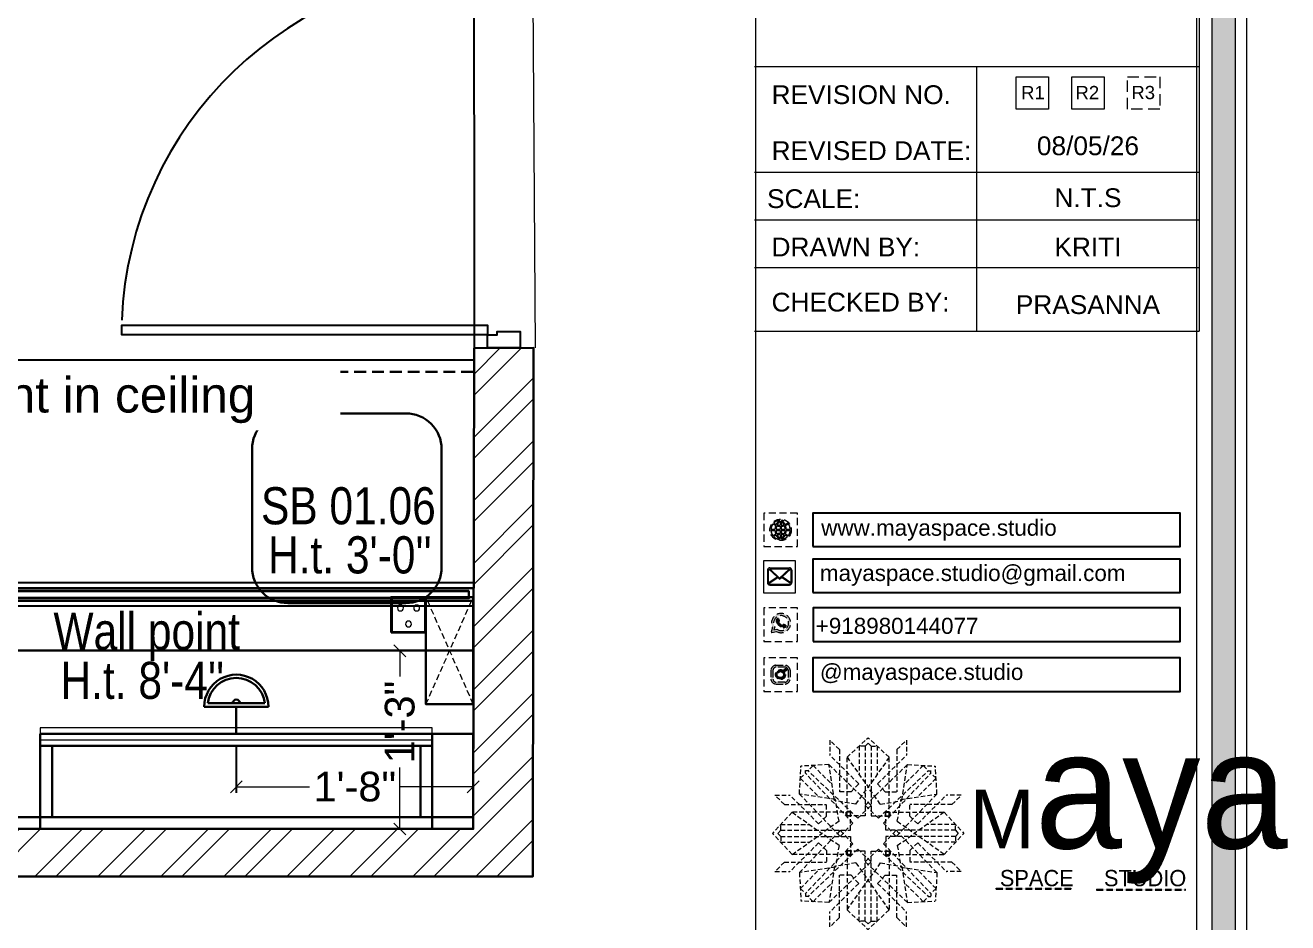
# Model space of a CAD drawing. Header units: millimetres. Extents: x 133760 to 136133, y -184957 to -182282.
# Drawn here: x 133971.5 to 134077.8, y -184469.4 to -184393.9 of the extents above; entities that cross this region are included whole.
import ezdxf
from ezdxf.enums import TextEntityAlignment as Align

# ---------------------------------------------------------------- set-up
doc = ezdxf.new("R2010")
doc.units = ezdxf.units.MM
doc.header["$MEASUREMENT"] = 0
doc.header["$PDMODE"] = 35
for name, pattern in [('DASHED', [0.75, 0.5, -0.25]), ('DASHED2', [0.375, 0.25, -0.125]), ('DASHEDX2', [1.5, 1, -0.5])]:
    doc.linetypes.add(name, pattern=pattern)
doc.layers.get('Defpoints').update_dxf_attribs({"color": 220})
for name, color, linetype in [('AR DOOR', 40, 'Continuous'), ('AR ELE-5', 134, 'Continuous'), ('AR HATCH-7', 7, 'Continuous')]:
    doc.layers.add(name, color=color, linetype=linetype)
for name, color, linetype, lineweight in [('Dimension', 10, 'DASHEDX2', 20), ('ELEC-wires', 1, 'DASHED2', 13), ('Electrical', 84, 'Continuous', 30), ('ELEVATION ( SPIRAL STAIR )', 250, 'Continuous', 9), ('FUR1', 1, 'Continuous', 0), ('FURNITURE', 32, 'Continuous', 9), ('FURNITURE-1', 252, 'Continuous', 13), ('GF FALSE CEILING', 6, 'Continuous', 35), ('hatch-rcc', 251, 'Continuous', 9), ('Labelling', 1, 'Continuous', 25), ('NAME PLATE', 7, 'Continuous', 25), ('wall', 7, 'Continuous', 30)]:
    doc.layers.add(name, color=color, linetype=linetype, lineweight=lineweight)
doc.styles.add('Arial', font='arial.ttf')
doc.styles.get("Standard").update_dxf_attribs({"font": 'arial.ttf', "height": 6})
doc.styles.add('style4', font='ARIALN.TTF')
doc.dimstyles.new('ISO-25', dxfattribs={"dimtxt": 2.5, "dimasz": 1, "dimexe": 0.5, "dimexo": 1, "dimtad": 0, "dimdec": 0, "dimlunit": 4, "dimtxsty": 'Arial', "dimblk": 'OBLIQUE', "dimcen": 2.5, "dimclrd": 1, "dimclre": 1, "dimclrt": 5, "dimadec": 0, "dimazin": 0, "dimtfac": 1, "dimtdec": 0, "dimtmove": 0, "dimatfit": 3, "dimfxl": 1, "dimtfillclr": 5, "dimlwd": -1, "dimarcsym": 0})

# ---------------------------------------------------------------- blocks, each defined once
blk = doc.blocks.new('RGH')
at = {"color": 242, "linetype": 'DASHED', "true_color": 0xcd2027}
for p, q in [((130318.55, 18194.22), (130309.54, 18198.2)), ((130318.55, 18198.2), (130309.54, 18194.22))]:
    blk.add_line(p, q, dxfattribs=at)
at = {"layer": 'ELEC-wires', "color": 5, "linetype": 'ByBlock', "lineweight": 30, "ltscale": 4}
blk.add_lwpolyline([(130309.54, 18198.2), (130318.55, 18198.2), (130318.55, 18194.22), (130309.54, 18194.22)], close=True, dxfattribs=at)
blk = doc.blocks.new('erfer')
at = {"layer": 'hatch-rcc', "lineweight": 30}
blk.add_lwpolyline([(1905.896, -1304.212), (1908.378, -1304.212), (1908.378, -1306.728), (1905.896, -1306.728)], close=True, dxfattribs=at)
at = {"layer": 'hatch-rcc'}
blk.add_lwpolyline([(1905.962, -1304.277), (1908.313, -1304.277), (1908.313, -1306.662), (1905.962, -1306.662)], close=True, dxfattribs=at)
for centre in [(1907.138, -1304.812), (1906.56, -1305.954), (1907.717, -1305.954)]:
    blk.add_circle(centre, 0.211, dxfattribs=at)
blk = doc.blocks.new('ceili')
at = {"layer": 'ELEVATION ( SPIRAL STAIR )', "color": 9, "true_color": 0xc7c8ca}
blk.add_lwpolyline([(133674.11, -184317.31), (133707.11, -184317.31), (133707.11, -184316.31), (133674.11, -184316.31)], close=True, dxfattribs=at)
at = {"layer": 'FURNITURE', "color": 3, "linetype": 'DASHEDX2', "lineweight": 30}
blk.add_line((133561.04, -184286.34), (133710.63, -184286.34), dxfattribs=at)
at = {"layer": 'FURNITURE', "color": 9, "lineweight": 30, "true_color": 0xc7c8ca}
for p, q in [((133710.58, -184309.78), (133611.56, -184309.78)), ((133674.11, -184324.81), (133674.11, -184316.81)), ((133674.11, -184316.81), (133707.11, -184316.81)), ((133707.11, -184316.81), (133707.11, -184324.81))]:
    blk.add_line(p, q, dxfattribs=at)
blk.add_lwpolyline([(133691.94, -184302.8), (133691.94, -184292.83, -0.414214), (133694.94, -184289.83), (133704.89, -184289.83, -0.414214), (133707.89, -184292.83), (133707.89, -184302.8, -0.414214), (133704.89, -184305.8), (133694.94, -184305.8, -0.414214)], format="xyb", close=True, dxfattribs=at)
for points in [[(133674.11, -184324.81), (133707.11, -184324.81), (133707.11, -184316.81), (133674.11, -184316.81)], [(133674.11, -184317.81), (133707.11, -184317.81), (133707.11, -184316.81), (133674.11, -184316.81)], [(133710.56, -184323.81), (133707.11, -184323.81), (133707.11, -184316.81), (133710.56, -184316.81)], [(133675.11, -184323.81), (133706.11, -184323.81), (133706.11, -184317.81), (133675.11, -184317.81)], [(133674.11, -184323.81), (133621.94, -184323.81), (133621.94, -184324.81), (133674.11, -184324.81)], [(133674.11, -184324.81), (133707.11, -184324.81), (133707.11, -184323.81), (133674.11, -184323.81)], [(133707.11, -184323.81), (133710.56, -184323.81), (133710.56, -184324.81), (133707.11, -184324.81)]]:
    blk.add_lwpolyline(points, close=True, dxfattribs=at)
blk = doc.blocks.new('FSFSF')
at = {"color": 42, "lineweight": 5, "true_color": 0xe0ac11}
for p, q in [((28600.03, 143.51), (28600.03, 140.16)), ((28602.15, 141.41), (28600.03, 143.51)), ((28602.15, 141.41), (28602.15, 131.95)), ((28603.86, 139.69), (28608.58, 144.08)), ((28607.9, 142.22), (28606.58, 142.22)), ((28606.58, 142.22), (28606.58, 135.84)), ((28607.9, 142.22), (28608.58, 142.85)), ((28607.9, 142.22), (28607.9, 126.58)), ((28613.31, 139.69), (28608.58, 144.08)), ((28609.27, 142.22), (28608.59, 142.85)), ((28609.27, 142.22), (28609.27, 126.58)), ((28609.27, 142.22), (28610.59, 142.22)), ((28610.59, 142.22), (28610.59, 135.84)), ((28615.02, 141.41), (28617.14, 143.51)), ((28615.02, 141.41), (28615.02, 131.95)), ((28617.14, 143.51), (28617.14, 140.16)), ((28606.47, 133.76), (28600.03, 140.16)), ((28603.86, 126.58), (28603.86, 139.69)), ((28603.86, 139.69), (28608.58, 133.02)), ((28613.31, 139.69), (28608.59, 133.02)), ((28610.7, 133.76), (28617.14, 140.16)), ((28613.31, 126.58), (28613.31, 139.69)), ((28593.19, 131.45), (28593.54, 137.71)), ((28593.39, 135), (28594.56, 136.12)), ((28599.8, 138.06), (28593.54, 137.71)), ((28595.12, 136.69), (28594.53, 136.69)), ((28594.56, 136.12), (28594.56, 136.71)), ((28605.17, 124.98), (28594.56, 136.12)), ((28596.24, 137.86), (28595.12, 136.69)), ((28606.27, 126.08), (28595.12, 136.69)), ((28596.24, 137.86), (28600.47, 133.65)), ((28601.03, 130), (28599.8, 138.06)), ((28599.8, 138.05), (28608.58, 129.56)), ((28617.37, 138.05), (28608.59, 129.56)), ((28610.9, 126.08), (28622.05, 136.69)), ((28612.02, 124.98), (28622.62, 136.12)), ((28616.14, 130), (28617.37, 138.06)), ((28620.93, 137.86), (28616.7, 133.65)), ((28617.37, 138.06), (28623.63, 137.71)), ((28620.93, 137.86), (28622.05, 136.69)), ((28622.05, 136.69), (28622.64, 136.69)), ((28622.62, 136.12), (28622.62, 136.71)), ((28623.8, 135), (28622.62, 136.12)), ((28624, 131.45), (28623.65, 137.71)), ((28593.39, 135), (28597.6, 130.78)), ((28606.47, 133.76), (28604.75, 131.95)), ((28605.86, 129.18), (28608.58, 133.02)), ((28611.31, 129.18), (28608.59, 133.02)), ((28610.7, 133.76), (28612.42, 131.95)), ((28623.8, 135), (28619.59, 130.78)), ((28587.73, 131.22), (28591.08, 131.22)), ((28589.84, 129.1), (28587.73, 131.22)), ((28597.49, 124.78), (28591.08, 131.22)), ((28593.19, 131.45), (28601.69, 122.67)), ((28601.25, 130.22), (28593.19, 131.45)), ((28602.07, 125.39), (28601.25, 130.22)), ((28604.75, 131.95), (28602.15, 131.95)), ((28612.42, 131.95), (28615.02, 131.95)), ((28615.12, 125.39), (28615.94, 130.22)), ((28623.99, 131.45), (28615.5, 122.67)), ((28615.94, 130.22), (28624, 131.45)), ((28619.7, 124.78), (28626.1, 131.22)), ((28629.45, 131.22), (28626.1, 131.22)), ((28627.34, 129.1), (28629.45, 131.22)), ((28591.56, 127.39), (28587.17, 122.66)), ((28589.84, 129.1), (28599.29, 129.1)), ((28604.66, 127.39), (28591.56, 127.39)), ((28591.56, 127.39), (28598.23, 122.67)), ((28599.29, 126.5), (28599.29, 129.1)), ((28605.86, 129.18), (28601.03, 130)), ((28603.68, 126.54), (28603.68, 127.39)), ((28604.71, 127.57), (28603.86, 127.57)), ((28604.66, 123.35), (28604.66, 127.39)), ((28604.7, 126.58), (28604.71, 127.57)), ((28606.27, 126.08), (28608.58, 128.27)), ((28607.9, 128.92), (28608.58, 129.56)), ((28607.9, 128.92), (28608.58, 128.27)), ((28609.27, 128.92), (28608.59, 129.56)), ((28609.27, 128.92), (28608.59, 128.27)), ((28610.9, 126.08), (28608.59, 128.27)), ((28611.31, 129.18), (28616.14, 130)), ((28612.46, 126.58), (28612.46, 127.57)), ((28612.46, 127.57), (28613.31, 127.57)), ((28612.52, 123.35), (28612.52, 127.39)), ((28612.52, 127.39), (28625.63, 127.39)), ((28613.51, 126.54), (28613.51, 127.39)), ((28627.34, 129.1), (28617.89, 129.1)), ((28617.89, 126.5), (28617.89, 129.1)), ((28625.63, 127.39), (28618.96, 122.67)), ((28625.63, 127.39), (28630.02, 122.66)), ((28589.03, 123.35), (28589.03, 124.67)), ((28589.03, 124.67), (28595.4, 124.67)), ((28597.49, 124.78), (28599.29, 126.5)), ((28602.07, 125.39), (28598.23, 122.67)), ((28605.17, 124.98), (28602.97, 122.67)), ((28604.66, 126.54), (28603.68, 126.54)), ((28607.9, 126.58), (28603.86, 126.58)), ((28609.27, 126.58), (28613.31, 126.58)), ((28612.02, 124.98), (28614.21, 122.67)), ((28612.52, 126.54), (28613.51, 126.54)), ((28615.12, 125.39), (28618.96, 122.67)), ((28619.7, 124.78), (28617.89, 126.5)), ((28628.16, 124.67), (28621.78, 124.67)), ((28628.16, 123.35), (28628.16, 124.67)), ((28591.56, 117.94), (28587.17, 122.66)), ((28589.03, 123.35), (28588.4, 122.67)), ((28589.03, 121.98), (28588.4, 122.65)), ((28589.03, 123.35), (28604.66, 123.35)), ((28589.03, 121.98), (28604.66, 121.98)), ((28589.03, 121.98), (28589.03, 120.66)), ((28591.56, 117.94), (28598.23, 122.65)), ((28593.19, 113.88), (28601.69, 122.65)), ((28602.07, 119.94), (28598.23, 122.65)), ((28602.33, 123.35), (28601.69, 122.67)), ((28602.33, 121.98), (28601.69, 122.65)), ((28602.33, 123.35), (28602.97, 122.67)), ((28602.33, 121.98), (28602.97, 122.65)), ((28605.17, 120.35), (28602.97, 122.65)), ((28604.66, 121.98), (28604.66, 117.94)), ((28612.02, 120.35), (28614.21, 122.65)), ((28628.16, 123.35), (28612.52, 123.35)), ((28612.52, 121.98), (28612.52, 117.94)), ((28628.16, 121.98), (28612.52, 121.98)), ((28614.85, 123.35), (28614.21, 122.67)), ((28614.85, 121.98), (28614.21, 122.65)), ((28614.85, 123.35), (28615.5, 122.67)), ((28614.85, 121.98), (28615.5, 122.65)), ((28615.12, 119.94), (28618.96, 122.65)), ((28623.99, 113.88), (28615.5, 122.65)), ((28625.63, 117.94), (28618.96, 122.65)), ((28625.63, 117.94), (28630.02, 122.66)), ((28628.16, 123.35), (28628.78, 122.67)), ((28628.16, 121.98), (28628.78, 122.65)), ((28628.16, 121.98), (28628.16, 120.66)), ((28589.03, 120.66), (28595.4, 120.66)), ((28597.49, 120.54), (28591.08, 114.11)), ((28605.17, 120.35), (28594.56, 109.2)), ((28606.27, 119.15), (28595.12, 108.54)), ((28597.49, 120.54), (28599.29, 118.83)), ((28599.29, 118.83), (28599.29, 116.23)), ((28602.07, 119.94), (28601.25, 115.1)), ((28604.66, 118.78), (28603.68, 118.78)), ((28603.68, 118.78), (28603.68, 117.94)), ((28606.27, 119.15), (28608.58, 116.96)), ((28610.9, 119.15), (28608.59, 116.96)), ((28610.9, 119.15), (28622.05, 108.54)), ((28612.02, 120.35), (28622.62, 109.2)), ((28612.52, 118.78), (28613.51, 118.78)), ((28613.51, 118.78), (28613.51, 117.94)), ((28615.12, 119.94), (28615.94, 115.1)), ((28619.7, 120.54), (28617.89, 118.83)), ((28617.89, 118.83), (28617.89, 116.23)), ((28619.7, 120.54), (28626.1, 114.11)), ((28628.16, 120.66), (28621.78, 120.66)), ((28589.84, 116.23), (28587.73, 114.11)), ((28589.84, 116.23), (28599.29, 116.23)), ((28604.66, 117.94), (28591.56, 117.94)), ((28605.86, 116.05), (28601.03, 115.23)), ((28607.9, 118.65), (28603.86, 118.65)), ((28603.86, 118.65), (28603.86, 105.54)), ((28604.71, 117.66), (28603.86, 117.66)), ((28604.7, 118.65), (28604.71, 117.66)), ((28605.86, 116.05), (28608.58, 112.21)), ((28607.9, 103.01), (28607.9, 118.65)), ((28607.9, 116.31), (28608.58, 116.96)), ((28607.9, 116.31), (28608.58, 115.67)), ((28609.27, 116.31), (28608.59, 116.96)), ((28609.27, 116.31), (28608.59, 115.67)), ((28611.31, 116.05), (28608.59, 112.21)), ((28609.27, 118.65), (28613.31, 118.65)), ((28609.27, 103.01), (28609.27, 118.65)), ((28611.31, 116.05), (28616.14, 115.23)), ((28612.46, 118.65), (28612.46, 117.66)), ((28612.46, 117.66), (28613.31, 117.66)), ((28612.52, 117.94), (28625.63, 117.94)), ((28613.31, 118.65), (28613.31, 105.54)), ((28627.34, 116.23), (28617.89, 116.23)), ((28627.34, 116.23), (28629.45, 114.11)), ((28587.73, 114.11), (28591.08, 114.11)), ((28601.25, 115.1), (28593.19, 113.87)), ((28593.19, 113.87), (28593.54, 107.62)), ((28593.39, 110.32), (28597.6, 114.55)), ((28599.8, 107.17), (28608.58, 115.67)), ((28601.03, 115.23), (28599.8, 107.17)), ((28602.15, 103.82), (28602.15, 113.27)), ((28604.75, 113.27), (28602.15, 113.27)), ((28606.47, 111.47), (28604.75, 113.27)), ((28617.37, 107.17), (28608.59, 115.67)), ((28610.7, 111.47), (28612.42, 113.27)), ((28612.42, 113.27), (28615.02, 113.27)), ((28615.02, 103.82), (28615.02, 113.27)), ((28615.94, 115.1), (28624, 113.87)), ((28616.14, 115.23), (28617.37, 107.17)), ((28623.8, 110.32), (28619.59, 114.55)), ((28624, 113.87), (28623.65, 107.62)), ((28629.45, 114.11), (28626.1, 114.11)), ((28593.39, 110.32), (28594.56, 109.2)), ((28596.24, 107.37), (28600.47, 111.58)), ((28606.47, 111.47), (28600.03, 105.07)), ((28603.86, 105.54), (28608.58, 112.21)), ((28613.31, 105.54), (28608.59, 112.21)), ((28610.7, 111.47), (28617.14, 105.07)), ((28620.93, 107.37), (28616.7, 111.58)), ((28623.8, 110.32), (28622.62, 109.2)), ((28599.8, 107.17), (28593.54, 107.52)), ((28595.12, 108.54), (28594.53, 108.54)), ((28594.56, 109.2), (28594.56, 108.61)), ((28596.24, 107.37), (28595.12, 108.54)), ((28606.58, 103.01), (28606.58, 109.38)), ((28610.59, 103.01), (28610.59, 109.38)), ((28617.37, 107.17), (28623.63, 107.52)), ((28620.93, 107.37), (28622.05, 108.54)), ((28622.05, 108.54), (28622.64, 108.54)), ((28622.62, 109.2), (28622.62, 108.61)), ((28600.03, 101.71), (28600.03, 105.07)), ((28603.86, 105.54), (28608.58, 101.15)), ((28613.31, 105.54), (28608.58, 101.15)), ((28617.14, 101.71), (28617.14, 105.07)), ((28602.15, 103.82), (28600.03, 101.71)), ((28607.9, 103.01), (28606.58, 103.01)), ((28607.9, 103.01), (28608.58, 102.38)), ((28609.27, 103.01), (28608.59, 102.38)), ((28609.27, 103.01), (28610.59, 103.01)), ((28615.02, 103.82), (28617.14, 101.71))]:
    blk.add_line(p, q, dxfattribs=at)
blk = doc.blocks.new('hgwg')
at = {"layer": 'Dimension', "true_color": 0xd39e00}
h = blk.add_hatch(color=42, dxfattribs=at)
h.dxf.hatch_style = 1
h.paths.add_polyline_path([(27505.71, 45.05), (27494.27, 45.05), (27494.27, 44.9), (27505.71, 44.9)])
h = blk.add_hatch(color=42, dxfattribs=at)
h.dxf.hatch_style = 1
h.paths.add_polyline_path([(27523.3, 44.9), (27509.68, 44.9), (27509.68, 44.75), (27523.3, 44.75)])
at = {"layer": 'Dimension', "color": 42, "true_color": 0xd39e00}
for p, q in [((27494.27, 45.05), (27505.71, 45.05)), ((27494.27, 44.9), (27494.27, 45.05)), ((27494.27, 44.9), (27505.71, 44.9)), ((27505.71, 45.05), (27505.71, 44.9)), ((27509.68, 44.9), (27523.3, 44.9)), ((27509.68, 44.9), (27509.68, 44.75)), ((27509.68, 44.75), (27523.3, 44.75)), ((27523.3, 44.75), (27523.3, 44.9))]:
    blk.add_line(p, q, dxfattribs=at)
at = {"layer": 'Dimension', "color": 42, "true_color": 0xd39e00, "attachment_point": 1}
for s, width, insert, char_height in [('{\\fCinzel|b0|i0|c0|p2;\\H1.5x;M\\fAmsterdam One|b0|i0|c0|p2;\\H2x;aya}', 85.3277, (27490.17, 69.17), 6), ('{\\fCinzel|b0|i0|c0|p0;SPACE     STUDIO}', 66.129, (27494.83, 47.86), 2.5)]:
    blk.add_mtext_dynamic_manual_height_columns(s, width=width, gutter_width=30, heights=[0], dxfattribs=dict(at, insert=insert, char_height=char_height))
blk = doc.blocks.new('aggerg')
at = {"layer": 'Dimension', "color": 42, "true_color": 0xd39e00}
blk.add_lwpolyline([(-1.41, 1.41), (1.41, 1.41), (1.41, -1.41), (-1.41, -1.41)], close=True, dxfattribs=at)
at = {"layer": 'NAME PLATE', "lineweight": 0, "insert": (-0.03, 0.62), "char_height": 1.151, "width": 2.2458, "attachment_point": 2, "style": 'Arial'}
blk.add_mtext('R3', dxfattribs=at)
blk = doc.blocks.new('QEGW4TG')
at = {"layer": 'Dimension', "true_color": 0x000000}
h = blk.add_hatch(color=18, dxfattribs=at)
h.dxf.hatch_style = 1
h.paths.add_polyline_path([(2.69, 1.93, 0.170513), (2.95, 1.97, 0.190337), (3.11, 2.18, 0.466684), (3.03, 2.29), (2.79, 2.37, 0.273721), (2.69, 2.34, 0.040749), (2.63, 2.27, -0.441282), (2.53, 2.25, -0.11828), (2.06, 2.64, -0.441282), (2.07, 2.74, 0.040749), (2.13, 2.81, 0.290083), (2.14, 2.92), (2.01, 3.18, 0.316231), (1.91, 3.2, 0.190337), (1.73, 3, 0.170513), (1.72, 2.74, 0.252784)], flags=0)
h.paths.add_polyline_path([(1.19, 1.98), (1.03, 1.3, 0.550912), (1.11, 1.23), (1.75, 1.39, 6.344125)])
h.paths.add_polyline_path([(1.81, 1.7), (1.4, 1.6), (1.5, 2.03, -9.071339)], flags=16)
h.paths.add_polyline_path([(2.95, 1.97, -0.203224), (2.64, 1.94, -0.231509), (1.75, 2.69, -0.209023), (1.73, 3, -0.17811), (1.89, 3.19, -0.370089), (2.01, 3.18), (2.17, 2.86, -0.071517), (2.06, 2.73, 0.321676), (2.05, 2.65, 0.126524), (2.55, 2.24, 0.312216), (2.62, 2.26, -0.041087), (2.68, 2.34, -0.290673), (2.79, 2.37), (3.13, 2.26, -0.24764)], flags=0)
h = blk.add_hatch(color=18, dxfattribs=at)
h.dxf.hatch_style = 1
h.paths.add_polyline_path([(2.69, 2.34, 0.040749), (2.63, 2.27, -0.441282), (2.53, 2.25, -0.11828), (2.06, 2.64, -0.441282), (2.07, 2.74, 0.040749), (2.13, 2.81, 0.290083), (2.14, 2.92), (2.01, 3.18, 0.316231), (1.91, 3.2, 0.190337), (1.73, 3, 0.170513), (1.72, 2.74, 0.252784), (2.69, 1.93, 0.170513), (2.95, 1.97, 0.190337), (3.11, 2.18, 0.466684), (3.03, 2.29), (2.79, 2.37, 0.273721)])
for p, q in [((1.19, 1.98), (1.03, 1.3)), ((1.5, 2.03), (1.4, 1.6)), ((2.01, 3.18), (2.14, 2.92)), ((3.07, 2.28), (2.8, 2.36)), ((1.1, 1.23), (1.75, 1.39)), ((1.4, 1.6), (1.81, 1.7))]:
    blk.add_line(p, q)
blk.add_lwpolyline([(0, 0), (4.68, 0), (4.68, 4.68), (0, 4.68)], close=True)
for centre, radius, start, end in [((2.39, 2.56), 1.34, 241.4727, 205.6422), ((2.39, 2.56), 1.04, 235.9962, 210.8333), ((2.09, 2.87), 0.39, 159.7007, 198.4072), ((2.96, 3.23), 1.33, 201.4218, 258.1669), ((2.07, 2.87), 0.364, 118.9685, 159.3648), ((1.94, 3.12), 0.0896, 41.8985, 123.1344), ((2.11, 2.68), 0.066, 135.9932, 224.8892), ((1.67, 3.16), 0.586, 312.4617, 321.8728), ((3.12, 3.42), 1.31, 216.5455, 243.5279), ((2.05, 2.87), 0.104, 320.3924, 28.6971), ((2.57, 2.3), 0.066, 234.2482, 323.1441), ((3.11, 1.94), 0.586, 137.2645, 146.6756), ((2.76, 2.27), 0.104, 70.4402, 138.745), ((2.75, 2.31), 0.39, 260.7301, 299.4366), ((2.76, 2.29), 0.364, 299.7725, 340.1688), ((3.03, 2.2), 0.0896, 336.0029, 57.2388), ((1.09, 1.29), 0.0598, 164.8483, 282.1458)]:
    blk.add_arc(centre, radius, start, end)
blk = doc.blocks.new('ASGERG')
at = {"layer": 'Dimension', "true_color": 0x000000}
h = blk.add_hatch(color=18, dxfattribs=at)
h.dxf.hatch_style = 1
h.paths.add_polyline_path([(0.99, 1.7, 0.402382), (1.83, 1.03), (2.96, 1.03, 0.426145), (3.66, 1.9), (3.66, 2.99, 0.402382), (2.83, 3.67), (1.69, 3.67, 0.426145), (0.99, 2.79)])
h.paths.add_polyline_path([(1.27, 2.85, -0.426145), (1.72, 3.4), (2.85, 3.4, -0.402382), (3.38, 2.97), (3.38, 1.85, -0.426145), (2.94, 1.3), (1.8, 1.3, -0.402382), (1.27, 1.72)], flags=16)
h.paths.add_polyline_path([(3.02, 2.35, -1), (1.64, 2.35, -1)], flags=0)
h.paths.add_polyline_path([(2.74, 2.35, -1), (1.92, 2.35, -1)], flags=0)
h.paths.add_polyline_path([(3.19, 3.02, -1), (2.86, 3.02, -1)], flags=0)
h.paths.add_polyline_path([(1.64, 2.35, 1), (3.02, 2.35, 1)], flags=0)
h = blk.add_hatch(color=18, dxfattribs=at)
h.dxf.hatch_style = 1
h.paths.add_polyline_path([(1.64, 2.35, 1), (3.02, 2.35, 1)])
h.paths.add_polyline_path([(1.92, 2.35, -1), (2.74, 2.35, -1)], flags=16)
h = blk.add_hatch(color=18, dxfattribs=at)
h.dxf.hatch_style = 1
h.paths.add_polyline_path([(3.19, 3.02, 1), (2.86, 3.02, 1)])
for p, q in [((1.69, 3.67), (2.96, 3.67)), ((0.99, 2.99), (0.99, 1.7)), ((1.27, 2.97), (1.27, 1.72)), ((2.94, 3.4), (1.72, 3.4)), ((3.38, 2.97), (3.38, 1.72)), ((3.66, 2.99), (3.66, 1.7)), ((1.69, 1.03), (2.96, 1.03)), ((2.94, 1.3), (1.72, 1.3))]:
    blk.add_line(p, q)
blk.add_lwpolyline([(0, 0), (4.68, 0), (4.68, 4.68), (0, 4.68)], close=True)
for centre, radius in [((2.33, 2.35), 0.694), ((2.33, 2.35), 0.414), ((3.02, 3.02), 0.168)]:
    blk.add_circle(centre, radius)
for centre, radius, start, end in [((1.76, 2.89), 0.778, 94.8631, 172.8127), ((2.89, 2.89), 0.778, 7.1873, 85.1369), ((1.76, 2.91), 0.491, 94.8631, 172.8127), ((2.9, 2.91), 0.491, 7.1873, 85.1369), ((1.76, 1.8), 0.778, 187.1873, 265.1369), ((1.76, 1.78), 0.491, 187.1873, 265.1369), ((2.9, 1.78), 0.491, 274.8631, 352.8127), ((2.89, 1.8), 0.778, 274.8631, 352.8127)]:
    blk.add_arc(centre, radius, start, end)
blk = doc.blocks.new('DTGWEGEARG')
at = {"layer": 'Dimension', "true_color": 0x000000}
h = blk.add_hatch(color=18, dxfattribs=at)
h.dxf.hatch_style = 1
h.paths.add_polyline_path([(3.83, 2.34, 1), (0.85, 2.34, 1)])
h.paths.add_polyline_path([(2.51, 1.01, 0.105795), (2.96, 1.58, -0.055205), (3.3, 1.41, -0.169822)], flags=16)
h.paths.add_polyline_path([(2.41, 1.12), (2.41, 1.69, -0.058279), (2.81, 1.63, -0.103353)], flags=16)
h.paths.add_polyline_path([(2.26, 1.13, -0.101741), (1.87, 1.63, -0.057171), (2.26, 1.69)], flags=16)
h.paths.add_polyline_path([(2.17, 1.01, -0.169822), (1.38, 1.41, -0.055205), (1.72, 1.58, 0.105795)], flags=16)
h.paths.add_polyline_path([(3.02, 1.72, 0.081336), (3.13, 2.27), (3.68, 2.27, -0.152069), (3.4, 1.52, 0.05687)], flags=16)
h.paths.add_polyline_path([(2.87, 1.77, 0.061945), (2.41, 1.84), (2.41, 2.27), (2.98, 2.27, -0.081344)], flags=16)
h.paths.add_polyline_path([(2.26, 1.84, 0.060923), (1.8, 1.77, -0.081344), (1.7, 2.27), (2.26, 2.27)], flags=16)
h.paths.add_polyline_path([(1.66, 1.72, 0.05687), (1.28, 1.52, -0.152069), (1, 2.27), (1.55, 2.27, 0.081336)], flags=16)
h.paths.add_polyline_path([(2.41, 2.42), (2.41, 2.83, 0.061945), (2.87, 2.91, -0.080009), (2.98, 2.42)], flags=16)
h.paths.add_polyline_path([(3.13, 2.42, 0.080116), (3.02, 2.96, 0.127778), (2.51, 3.67, -0.36029), (3.68, 2.42)], flags=16)
h.paths.add_polyline_path([(2.26, 2.42), (1.7, 2.42, -0.080009), (1.8, 2.91, 0.060923), (2.26, 2.84)], flags=16)
h.paths.add_polyline_path([(1.55, 2.42), (1, 2.42, -0.150466), (1.28, 3.16, 0.05687), (1.66, 2.96, 0.080116)], flags=16)
h.paths.add_polyline_path([(2.41, 2.98), (2.41, 3.56, -0.103353), (2.81, 3.05, -0.058279)], flags=16)
h.paths.add_polyline_path([(2.26, 2.99, -0.057171), (1.87, 3.05, -0.101741), (2.26, 3.55)], flags=16)
h.paths.add_polyline_path([(1.72, 3.1, -0.055205), (1.38, 3.27, -0.169822), (2.17, 3.67, 0.105795)], flags=16)
blk.add_lwpolyline([(0, 0), (4.68, 0), (4.68, 4.68), (0, 4.68)], close=True)
at = {"layer": 'Dimension', "color": 18, "true_color": 0x000000}
for p, q in [((2.26, 3.55), (2.26, 2.99)), ((2.41, 3.56), (2.41, 2.98)), ((1, 2.42), (1.55, 2.42)), ((1, 2.27), (1.55, 2.27)), ((1.7, 2.42), (2.26, 2.42)), ((1.7, 2.27), (2.26, 2.27)), ((2.26, 2.84), (2.26, 2.42)), ((2.26, 2.27), (2.26, 1.84)), ((2.41, 2.83), (2.41, 2.42)), ((2.41, 2.42), (2.98, 2.42)), ((2.41, 2.27), (2.98, 2.27)), ((2.41, 2.27), (2.41, 1.84)), ((3.13, 2.42), (3.68, 2.42)), ((3.13, 2.27), (3.68, 2.27)), ((2.26, 1.69), (2.26, 1.13)), ((2.41, 1.69), (2.41, 1.12))]:
    blk.add_line(p, q, dxfattribs=at)
blk.add_circle((2.34, 2.34), 1.49, dxfattribs=at)
for centre, radius, start, end in [((2.34, 2.34), 1.34, 97.3549, 135.9073), ((3.28, 2.34), 1.73, 129.9301, 154.0867), ((3.28, 2.34), 1.58, 130.1073, 153.3446), ((1.4, 2.34), 1.58, 26.6554, 50.2584), ((2.34, 2.34), 1.34, 3.3907, 82.6451), ((1.4, 2.34), 1.73, 25.9133, 50.0699), ((2.34, 2.34), 1.34, 142.3819, 176.6093), ((2.34, 2.34), 1.34, 183.0315, 217.6181), ((2.34, 4.74), 1.9, 236.1399, 249.1595), ((2.34, 4.74), 1.75, 236.7417, 249.3811), ((3.28, 2.34), 1.73, 159.0567, 177.3789), ((3.28, 2.34), 1.73, 182.3435, 200.9433), ((3.28, 2.34), 1.58, 158.8325, 177.1302), ((3.28, 2.34), 1.58, 182.5658, 201.1675), ((2.34, 4.74), 1.9, 253.6799, 267.6253), ((2.34, -0.06), 1.9, 92.3747, 106.3201), ((2.34, 4.74), 1.75, 254.3336, 267.422), ((2.34, 4.74), 1.75, 272.3248, 285.6664), ((2.34, 4.74), 1.9, 272.1415, 286.3201), ((2.34, -0.06), 1.9, 73.6799, 87.8585), ((1.4, 2.34), 1.58, 2.8698, 21.1675), ((1.4, 2.34), 1.58, 338.8325, 357.4342), ((2.34, 4.74), 1.75, 290.6189, 303.2583), ((2.34, 4.74), 1.9, 290.8405, 303.8601), ((1.4, 2.34), 1.73, 2.6211, 20.9433), ((1.4, 2.34), 1.73, 339.0567, 357.6565), ((2.34, 2.34), 1.34, 322.3819, 356.9685), ((2.34, -0.06), 1.9, 110.8405, 123.8601), ((2.34, -0.06), 1.75, 110.6189, 123.2583), ((2.34, 2.34), 1.34, 224.0927, 262.6451), ((3.28, 2.34), 1.73, 205.9133, 230.0699), ((2.34, -0.06), 1.75, 92.578, 105.6664), ((3.28, 2.34), 1.58, 206.6554, 229.8927), ((2.34, -0.06), 1.75, 74.3336, 87.6752), ((1.4, 2.34), 1.58, 309.7416, 333.3446), ((1.4, 2.34), 1.73, 309.9301, 334.0867), ((2.34, 2.34), 1.34, 277.3549, 315.9073), ((2.34, -0.06), 1.75, 56.7417, 69.3811), ((2.34, -0.06), 1.9, 56.1399, 69.1595)]:
    blk.add_arc(centre, radius, start, end, dxfattribs=at)
blk = doc.blocks.new('*U9')
for points in [[(-1160, 0), (-1120, 0), (-1120, 30), (-1110, 30), (-1110, 100), (-1160, 100)], [(40, 0), (0, 0), (0, 30), (-10, 30), (-10, 100), (40, 100)], [(0, 0), (0, -1120), (-30, -1120), (-30, 0)]]:
    blk.add_lwpolyline(points, close=True)
at = {"layer": 'AR ELE-5', "linetype": 'ByBlock', "ltscale": 15}
blk.add_arc((1.6, 0.7), 1121.6, 180.0347, 267.627, dxfattribs=at)
blk = doc.blocks.new('_Oblique')
at = {"layer": 'wall', "color": 0, "lineweight": -2}
blk.add_line((-0.5, -0.5), (0.5, 0.5), dxfattribs=at)
blk = doc.blocks.new('*D122')
at = {"layer": 'Defpoints', "color": 0, "transparency": 16777216}
for p in [(134007.2, -184446.5), (134003.01, -184461.5), (134009.19, -184461.5)]:
    blk.add_point(p, dxfattribs=at)
at = {"layer": 'FURNITURE', "color": 1, "lineweight": -2, "transparency": 16777216}
for p, q in [((134006.2, -184446.5), (134002.51, -184446.5)), ((134008.19, -184461.5), (134002.51, -184461.5))]:
    blk.add_line(p, q, dxfattribs=at)
at = {"layer": 'FURNITURE', "color": 1, "transparency": 16777216}
for p, q in [((134003.01, -184446.5), (134003.01, -184448.67)), ((134003.01, -184461.5), (134003.01, -184456.33))]:
    blk.add_line(p, q, dxfattribs=at)
for p, rotation in [((134003.01, -184446.5), 90), ((134003.01, -184461.5), 270)]:
    blk.add_blockref('_Oblique', p, dxfattribs=dict(at, rotation=rotation))
at = {"layer": 'FURNITURE', "color": 5, "transparency": 16777216, "insert": (134003.01, -184452.5), "char_height": 2.5, "attachment_point": 5, "rotation": 90, "style": 'Arial'}
blk.add_mtext('1\'-3"', dxfattribs=at)
blk = doc.blocks.new('A$C2E9001B6')
at = {"layer": 'Electrical', "ltscale": 10}
for p, q in [((0, 5), (5.83, 5)), ((2.92, 2.71), (2.92, 5)), ((0.21, 2.71), (5.62, 2.71)), ((0.51, 2.42), (5.32, 2.42))]:
    blk.add_line(p, q, dxfattribs=at)
at = {"layer": 'Electrical', "ltscale": 10, "extrusion": (0, 0, -1)}
for centre, major_axis, start_param, end_param in [((2.92, 2.71), (-1.91, 1.91), 2.356194, 5.497787), ((2.92, 2.71), (1.71, 1.71), 0.902965, 3.809424), ((2.92, 2.43), (-0.223, 0.223), 2.378522, 5.47546)]:
    blk.add_ellipse(centre, major_axis=major_axis, ratio=1, start_param=start_param, end_param=end_param, dxfattribs=at)
blk = doc.blocks.new('*D273')
at = {"layer": 'Defpoints', "color": 0, "transparency": 16777216}
for p in [(133989.24, -184453.5), (134009.19, -184457.95), (134009.19, -184461.5)]:
    blk.add_point(p, dxfattribs=at)
at = {"layer": 'FURNITURE', "color": 1, "lineweight": -2, "transparency": 16777216}
for p, q in [((133989.24, -184454.5), (133989.24, -184458.45)), ((134009.19, -184460.5), (134009.19, -184457.45))]:
    blk.add_line(p, q, dxfattribs=at)
at = {"layer": 'FURNITURE', "color": 1, "transparency": 16777216}
for p, q in [((133989.24, -184457.95), (133995.39, -184457.95)), ((134009.19, -184457.95), (134003.05, -184457.95))]:
    blk.add_line(p, q, dxfattribs=at)
at = {"layer": 'FURNITURE', "color": 1, "transparency": 16777216, "rotation": 180}
blk.add_blockref('_Oblique', (133989.24, -184457.95), dxfattribs=at)
at = {"layer": 'FURNITURE', "color": 1, "transparency": 16777216}
blk.add_blockref('_Oblique', (134009.19, -184457.95), dxfattribs=at)
at = {"layer": 'FURNITURE', "color": 5, "transparency": 16777216, "insert": (133999.22, -184457.95), "char_height": 2.5, "attachment_point": 5, "style": 'Arial'}
blk.add_mtext('1\'-8"', dxfattribs=at)

msp = doc.modelspace()

# ---------------------------------------------------------------- hatches: boundary and pattern name
at = {"layer": 'Dimension', "true_color": 0x000000, "transparency": 33554687}
h = msp.add_hatch(color=18, dxfattribs=at)
h.dxf.hatch_style = 1
h.paths.add_polyline_path([(134035.8, -184440.97, 0.414214), (134036, -184440.76), (134036, -184439.73, 0.414214), (134035.8, -184439.53), (134034.16, -184439.53, 0.414214), (134033.96, -184439.73), (134033.96, -184440.76, 0.414214), (134034.16, -184440.97)])
h.paths.add_polyline_path([(134035.13, -184440.35), (134035.89, -184440.85, -0.198912), (134035.8, -184440.89), (134034.16, -184440.89, -0.198912), (134034.07, -184440.85), (134034.83, -184440.35), (134034.98, -184440.49)], flags=16)
h.paths.add_polyline_path([(134034.98, -184440.38), (134034.15, -184439.6, -0.028783), (134034.16, -184439.6), (134035.8, -184439.6, -0.028783), (134035.81, -184439.6)], flags=16)
h.paths.add_polyline_path([(134035.19, -184440.29), (134035.89, -184439.64, -0.202482), (134035.92, -184439.73), (134035.92, -184440.76, -0.043076), (134035.92, -184440.78)], flags=16)
h.paths.add_polyline_path([(134034.77, -184440.29), (134034.03, -184440.78, -0.043076), (134034.03, -184440.76), (134034.03, -184439.73, -0.202482), (134034.07, -184439.64)], flags=16)

# ---------------------------------------------------------------- linework, layer by layer
at = {"color": 18, "true_color": 0x000000, "transparency": 33554687}
for points in [[(134037.78, -184437.74), (134068.71, -184437.74), (134068.71, -184434.92), (134037.78, -184434.92)], [(134037.78, -184441.6), (134068.71, -184441.6), (134068.71, -184438.78), (134037.78, -184438.78)], [(134037.8, -184445.72), (134068.71, -184445.72), (134068.71, -184442.89), (134037.8, -184442.89)], [(134037.78, -184449.93), (134068.71, -184449.93), (134068.71, -184447.11), (134037.78, -184447.11)]]:
    msp.add_lwpolyline(points, close=True, dxfattribs=at)
at = {"layer": 'Dimension', "color": 42, "linetype": 'Continuous', "true_color": 0xd39e00, "transparency": 33554687}
for p, q in [((134070.3, -184385.71), (134070.3, -184419.61)), ((134032.86, -184397.33), (134070.3, -184397.33)), ((134051.58, -184419.61), (134051.58, -184397.33)), ((134070.3, -184406.25), (134032.86, -184406.25)), ((134070.3, -184410.26), (134032.86, -184410.26)), ((134070.3, -184414.27), (134032.86, -184414.27)), ((134032.86, -184419.61), (134070.3, -184419.61))]:
    msp.add_line(p, q, dxfattribs=at)
at = {"layer": 'Dimension', "color": 18, "linetype": 'Continuous', "true_color": 0x000000, "transparency": 33554687}
for p, q in [((134033.96, -184439.73), (134033.96, -184440.76)), ((134034.03, -184439.73), (134034.03, -184440.76)), ((134034.03, -184440.78), (134034.77, -184440.29)), ((134034.07, -184439.64), (134034.77, -184440.29)), ((134034.07, -184440.85), (134034.83, -184440.35)), ((134034.15, -184439.6), (134034.98, -184440.38)), ((134034.16, -184439.53), (134035.8, -184439.53)), ((134034.16, -184439.6), (134035.8, -184439.6)), ((134034.83, -184440.35), (134034.98, -184440.49)), ((134034.98, -184440.38), (134035.81, -184439.6)), ((134034.98, -184440.49), (134035.13, -184440.35)), ((134035.89, -184440.85), (134035.13, -184440.35)), ((134035.19, -184440.29), (134035.89, -184439.64)), ((134035.92, -184440.78), (134035.19, -184440.29)), ((134035.92, -184439.73), (134035.92, -184440.76)), ((134036, -184439.73), (134036, -184440.76)), ((134034.16, -184440.89), (134035.8, -184440.89)), ((134034.16, -184440.97), (134035.8, -184440.97))]:
    msp.add_line(p, q, dxfattribs=at)
at = {"layer": 'Dimension', "color": 42, "linetype": 'Continuous', "true_color": 0xd39e00, "transparency": 33554687}
for points in [[(134032.98, -184474.76), (134032.98, -184287.52), (134070.07, -184287.52), (134070.07, -184474.76)], [(134054.89, -184398.2), (134057.63, -184398.2), (134057.63, -184400.93), (134054.89, -184400.93)], [(134059.57, -184398.2), (134062.3, -184398.2), (134062.3, -184400.93), (134059.57, -184400.93)]]:
    msp.add_lwpolyline(points, close=True, dxfattribs=at)
at = {"layer": 'Dimension', "linetype": 'Continuous', "transparency": 33554687}
msp.add_lwpolyline([(134033.63, -184441.62), (134036.32, -184441.62), (134036.32, -184438.94), (134033.63, -184438.94)], close=True, dxfattribs=at)
at = {"layer": 'Dimension', "color": 18, "true_color": 0x000000, "transparency": 33554687}
for centre, radius, start, end in [((134034.16, -184439.73), 0.206, 90, 180), ((134034.16, -184439.73), 0.129, 134.2135, 180), ((134034.16, -184439.73), 0.129, 90, 96.5948), ((134035.8, -184439.73), 0.206, 0, 90), ((134035.8, -184439.73), 0.129, 83.4052, 90), ((134035.8, -184439.73), 0.129, 0, 45.7865), ((134034.16, -184440.76), 0.206, 180, 270), ((134034.16, -184440.76), 0.129, 180, 189.8662), ((134034.16, -184440.76), 0.129, 225, 270), ((134035.8, -184440.76), 0.206, 270, 0), ((134035.8, -184440.76), 0.129, 270, 315), ((134035.8, -184440.76), 0.129, 350.1338, 0)]:
    msp.add_arc(centre, radius, start, end, dxfattribs=at)
at = {"layer": 'Electrical', "color": 7, "lineweight": 30}
msp.add_lwpolyline([(133867.67, -184442.29), (134009.22, -184442.29), (134009.22, -184441.23), (133867.67, -184441.23)], close=True, dxfattribs=at)
at = {"layer": 'Electrical', "color": 175, "lineweight": 30, "ltscale": 8, "true_color": 0x4554a5}
for points in [[(134008.83, -184441.46), (134008.83, -184442.08), (133868.18, -184442.08), (133868.18, -184441.46)], [(134008.81, -184441.48), (134008.81, -184442.06), (133868.2, -184442.06), (133868.2, -184441.48)]]:
    msp.add_lwpolyline(points, close=True, dxfattribs=at)
at = {"layer": 'FURNITURE', "lineweight": 5}
msp.add_line((134014.19, -184387.97), (134014.39, -184421), dxfattribs=at)
at = {"layer": 'GF FALSE CEILING', "lineweight": 25}
msp.add_lwpolyline([(133859.67, -184440.76), (134009.22, -184440.76), (134009.22, -184442.76), (133859.67, -184442.76)], close=True, dxfattribs=at)

# ---------------------------------------------------------------- block references
at = {"transparency": 33554687, "rotation": 180}
msp.add_blockref('A$C2E9001B6', (133992.16, -184448.5), dxfattribs=at)
at = {"layer": 'AR DOOR', "linetype": 'ByBlock', "lineweight": -2, "extrusion": (0, 0, -1), "xscale": -0.02749999999996862, "yscale": 0.02749999999996862, "zscale": -0.02749999999996862, "rotation": 90}
msp.add_blockref('*U9', (-134010.39, -184419.91), dxfattribs=at)
at = {"layer": 'Dimension', "transparency": 33554687, "xscale": 0.6043375001775517, "yscale": 0.6043375001775517, "zscale": 0.6043375001775517}
msp.add_blockref('DTGWEGEARG', (134033.65, -184437.74), dxfattribs=at)
at = {"layer": 'Dimension', "color": 42, "true_color": 0xd39e00, "transparency": 33554687}
for name, p, xscale, yscale, zscale in [('QEGW4TG', (134033.66, -184445.72), 0.6043375001775517, 0.6043375001775517, 0.6043375001775517), ('ASGERG', (134033.65, -184449.93), 0.6043375001775517, 0.6043375001775517, 0.6043375001775517), ('FSFSF', (123286.29, -184507.99), 0.3759760384664457, 0.3759760384664457, 0.3759760384664457), ('hgwg', (118967.73, -184491.21), 0.548677340142124, 0.548677340142124, 0.548677340142124)]:
    msp.add_blockref(name, p, dxfattribs=dict(at, xscale=xscale, yscale=yscale, zscale=zscale))
at = {"layer": 'ELEC-wires', "linetype": 'ByBlock', "lineweight": -3, "rotation": 270}
msp.add_blockref('RGH', (115810.99, -54132.45), dxfattribs=at)
at = {"layer": 'FURNITURE', "lineweight": 30}
msp.add_blockref('ceili', (298.63, -136.69), dxfattribs=at)
at = {"layer": 'FURNITURE-1', "xscale": -1.18092012721511, "yscale": 1.18092012721511, "zscale": 1.18092012721511, "rotation": 180}
msp.add_blockref('erfer', (131751.56, -185985.13), dxfattribs=at)
at = {"layer": 'NAME PLATE', "transparency": 33554687, "xscale": 0.9686924564324417, "yscale": 0.9686924564324417, "zscale": 0.9686924564324417}
msp.add_blockref('aggerg', (134065.62, -184399.56), dxfattribs=at)

# ---------------------------------------------------------------- texts
at = {"color": 18, "true_color": 0x000000, "transparency": 33554687, "char_height": 1.3513, "attachment_point": 1}
for s, width, gutter_width, insert in [('www.mayaspace.studio', 9.0744, 7.59, (134038.48, -184435.47)), ('mayaspace.studio@gmail.com', 5.6613, 4.74, (134038.37, -184439.28)), ('+918980144077', 22.0763, 4.74, (134038.02, -184443.73)), ('@mayaspace.studio', 5.6613, 4.74, (134038.37, -184447.61))]:
    msp.add_mtext_dynamic_manual_height_columns(s, width=width, gutter_width=gutter_width, heights=[0], dxfattribs=dict(at, insert=insert))
at = {"layer": 'FUR1', "color": 1, "style": 'style4'}
for s, p in [("H.t. 3'-0''", (133991.91, -184439.99)), ("H.t. 8'-4''", (133974.44, -184450.55))]:
    msp.add_text(s, height=3.1217, dxfattribs=at).set_placement(p)
at = {"layer": 'Labelling', "color": 5, "style": 'style4'}
for s, p in [('SB 01.06', (133991.32, -184435.86)), ('Wall point', (133973.85, -184446.42))]:
    msp.add_text(s, height=3.122, dxfattribs=at).set_placement(p)
at = {"layer": 'NAME PLATE', "transparency": 33554687, "style": 'Arial'}
for s, height, p in [('REVISION NO.', 1.5811, (134041.85, -184400.49)), ('REVISED DATE: ', 1.5811, (134043.02, -184405.2)), ('SCALE:', 1.581, (134037.85, -184409.24)), ('DRAWN BY:', 1.581, (134040.56, -184413.31)), ('KRITI', 1.581, (134060.94, -184413.31)), ('CHECKED BY:', 1.5811, (134041.79, -184417.95)), ('PRASANNA', 1.581, (134060.94, -184418.16))]:
    msp.add_text(s, height=height, dxfattribs=at).set_placement(p, align=Align.CENTER)
for s, p in [('R1', (134055.31, -184400.08)), ('R2', (134059.89, -184400.08))]:
    msp.add_text(s, height=1.115, dxfattribs=at).set_placement(p)
at = {"layer": 'NAME PLATE', "lineweight": 0, "transparency": 33554687, "char_height": 1.581, "attachment_point": 2, "style": 'Arial'}
for s, insert, width in [('08/05/26', (134060.94, -184403.21), 13.7025), ('N.T.S', (134060.94, -184407.58), 3.086)]:
    msp.add_mtext(s, dxfattribs=dict(at, insert=insert, width=width))

# ---------------------------------------------------------------- dimensions: what is measured, and where the dimension line sits
at = {"layer": 'FURNITURE'}
dim = msp.add_linear_dim(base=(134003.01, -184461.5), p1=(134007.2, -184446.5), p2=(134009.19, -184461.5), angle=90, dimstyle='ISO-25', dxfattribs=at)
dim.commit()
dim.dimension.update_dxf_attribs({"geometry": '*D122', "text_midpoint": (134003.01, -184452.5), "dimtype": 160})
dim = msp.add_linear_dim(base=(134009.19, -184457.95), p1=(133989.24, -184453.5), p2=(134009.19, -184461.5), dimstyle='ISO-25', dxfattribs=at)
dim.commit()
dim.dimension.update_dxf_attribs({"geometry": '*D273', "text_midpoint": (133999.22, -184457.95)})

# ---------------------------------------------------------------- next in the draw order: texts
at = {"layer": 'FUR1', "color": 1, "insert": (133968.42, -184425.41), "char_height": 2.9839, "width": 56.1722, "attachment_point": 5, "style": 'style4', "bg_fill": 2}
msp.add_mtext('\\A1;\\pxql;{\\fArial|b0|i0|c0|p34;Provide light point in ceiling}', dxfattribs=at)

# ---------------------------------------------------------------- next in the draw order: hatches: boundary and pattern name
at = {"layer": 'AR HATCH-7', "lineweight": 0, "true_color": 0x939598, "transparency": 33554687}
h = msp.add_hatch(dxfattribs=at)
h.set_pattern_fill('ANSI32', color=252, scale=10)
h.set_pattern_definition([(45, (3e-11, -701.1216), (-2.65165043, 2.65165043), []), (45, (1.7678, -701.1216), (-2.65165043, 2.65165043), [])])
h.paths.add_polyline_path([(134014.64, -184288.93), (133854.67, -184289.38), (133854.67, -184336), (133859.67, -184336), (133859.67, -184302), (133884.17, -184302), (133884.17, -184298), (134009.17, -184298), (134009.19, -184322.99), (134009.19, -184322.99), (134009.19, -184324.01), (134014.19, -184323.97)])
h.paths.add_polyline_path([(133859.67, -184395), (133854.67, -184395), (133854.67, -184465.5), (134014.21, -184465.5), (134014.26, -184421), (134009.26, -184421.03), (134009.19, -184461.5), (133910.19, -184461.5), (133910.19, -184461.5), (133859.67, -184461.5), (133859.68, -184441.4)])
h.paths.add_polyline_path([(134014.19, -184351.97), (134009.19, -184352), (134009.19, -184388), (134014.19, -184387.97)])
at = {"layer": 'Dimension', "true_color": 0xd39e00, "transparency": 33554687}
h = msp.add_hatch(color=42, dxfattribs=at)
h.paths.add_polyline_path([(133797.27, -184283.99), (133797.27, -184478.29), (134073.32, -184478.29), (134073.32, -184283.99)])
h.paths.add_polyline_path([(133799.21, -184285.93), (134071.38, -184285.93), (134071.38, -184476.36), (133799.21, -184476.36)], flags=16)

# ---------------------------------------------------------------- next in the draw order: linework, layer by layer
at = {"layer": 'Dimension', "color": 42, "linetype": 'Continuous', "true_color": 0xd39e00, "transparency": 33554687}
for points in [[(133796.3, -184283.02), (134074.29, -184283.02), (134074.29, -184479.26), (133796.3, -184479.26)], [(133797.27, -184283.99), (134073.32, -184283.99), (134073.32, -184478.29), (133797.27, -184478.29)], [(133799.21, -184285.93), (134071.38, -184285.93), (134071.38, -184476.36), (133799.21, -184476.36)]]:
    msp.add_lwpolyline(points, close=True, dxfattribs=at)
at = {"layer": 'GF FALSE CEILING', "lineweight": 25}
msp.add_lwpolyline([(133859.67, -184302), (133884.17, -184302), (133884.17, -184298), (134009.17, -184298), (134009.26, -184422.03), (133859.67, -184422.03)], close=True, dxfattribs=at)
at = {"layer": 'wall', "lineweight": 30}
msp.add_lwpolyline([(134009.26, -184421.03), (134009.19, -184461.5), (133859.67, -184461.5), (133859.67, -184395), (133854.67, -184395), (133854.67, -184465.5), (134014.21, -184465.5), (134014.26, -184421)], close=True, dxfattribs=at)

doc.saveas('drawing.dxf')
